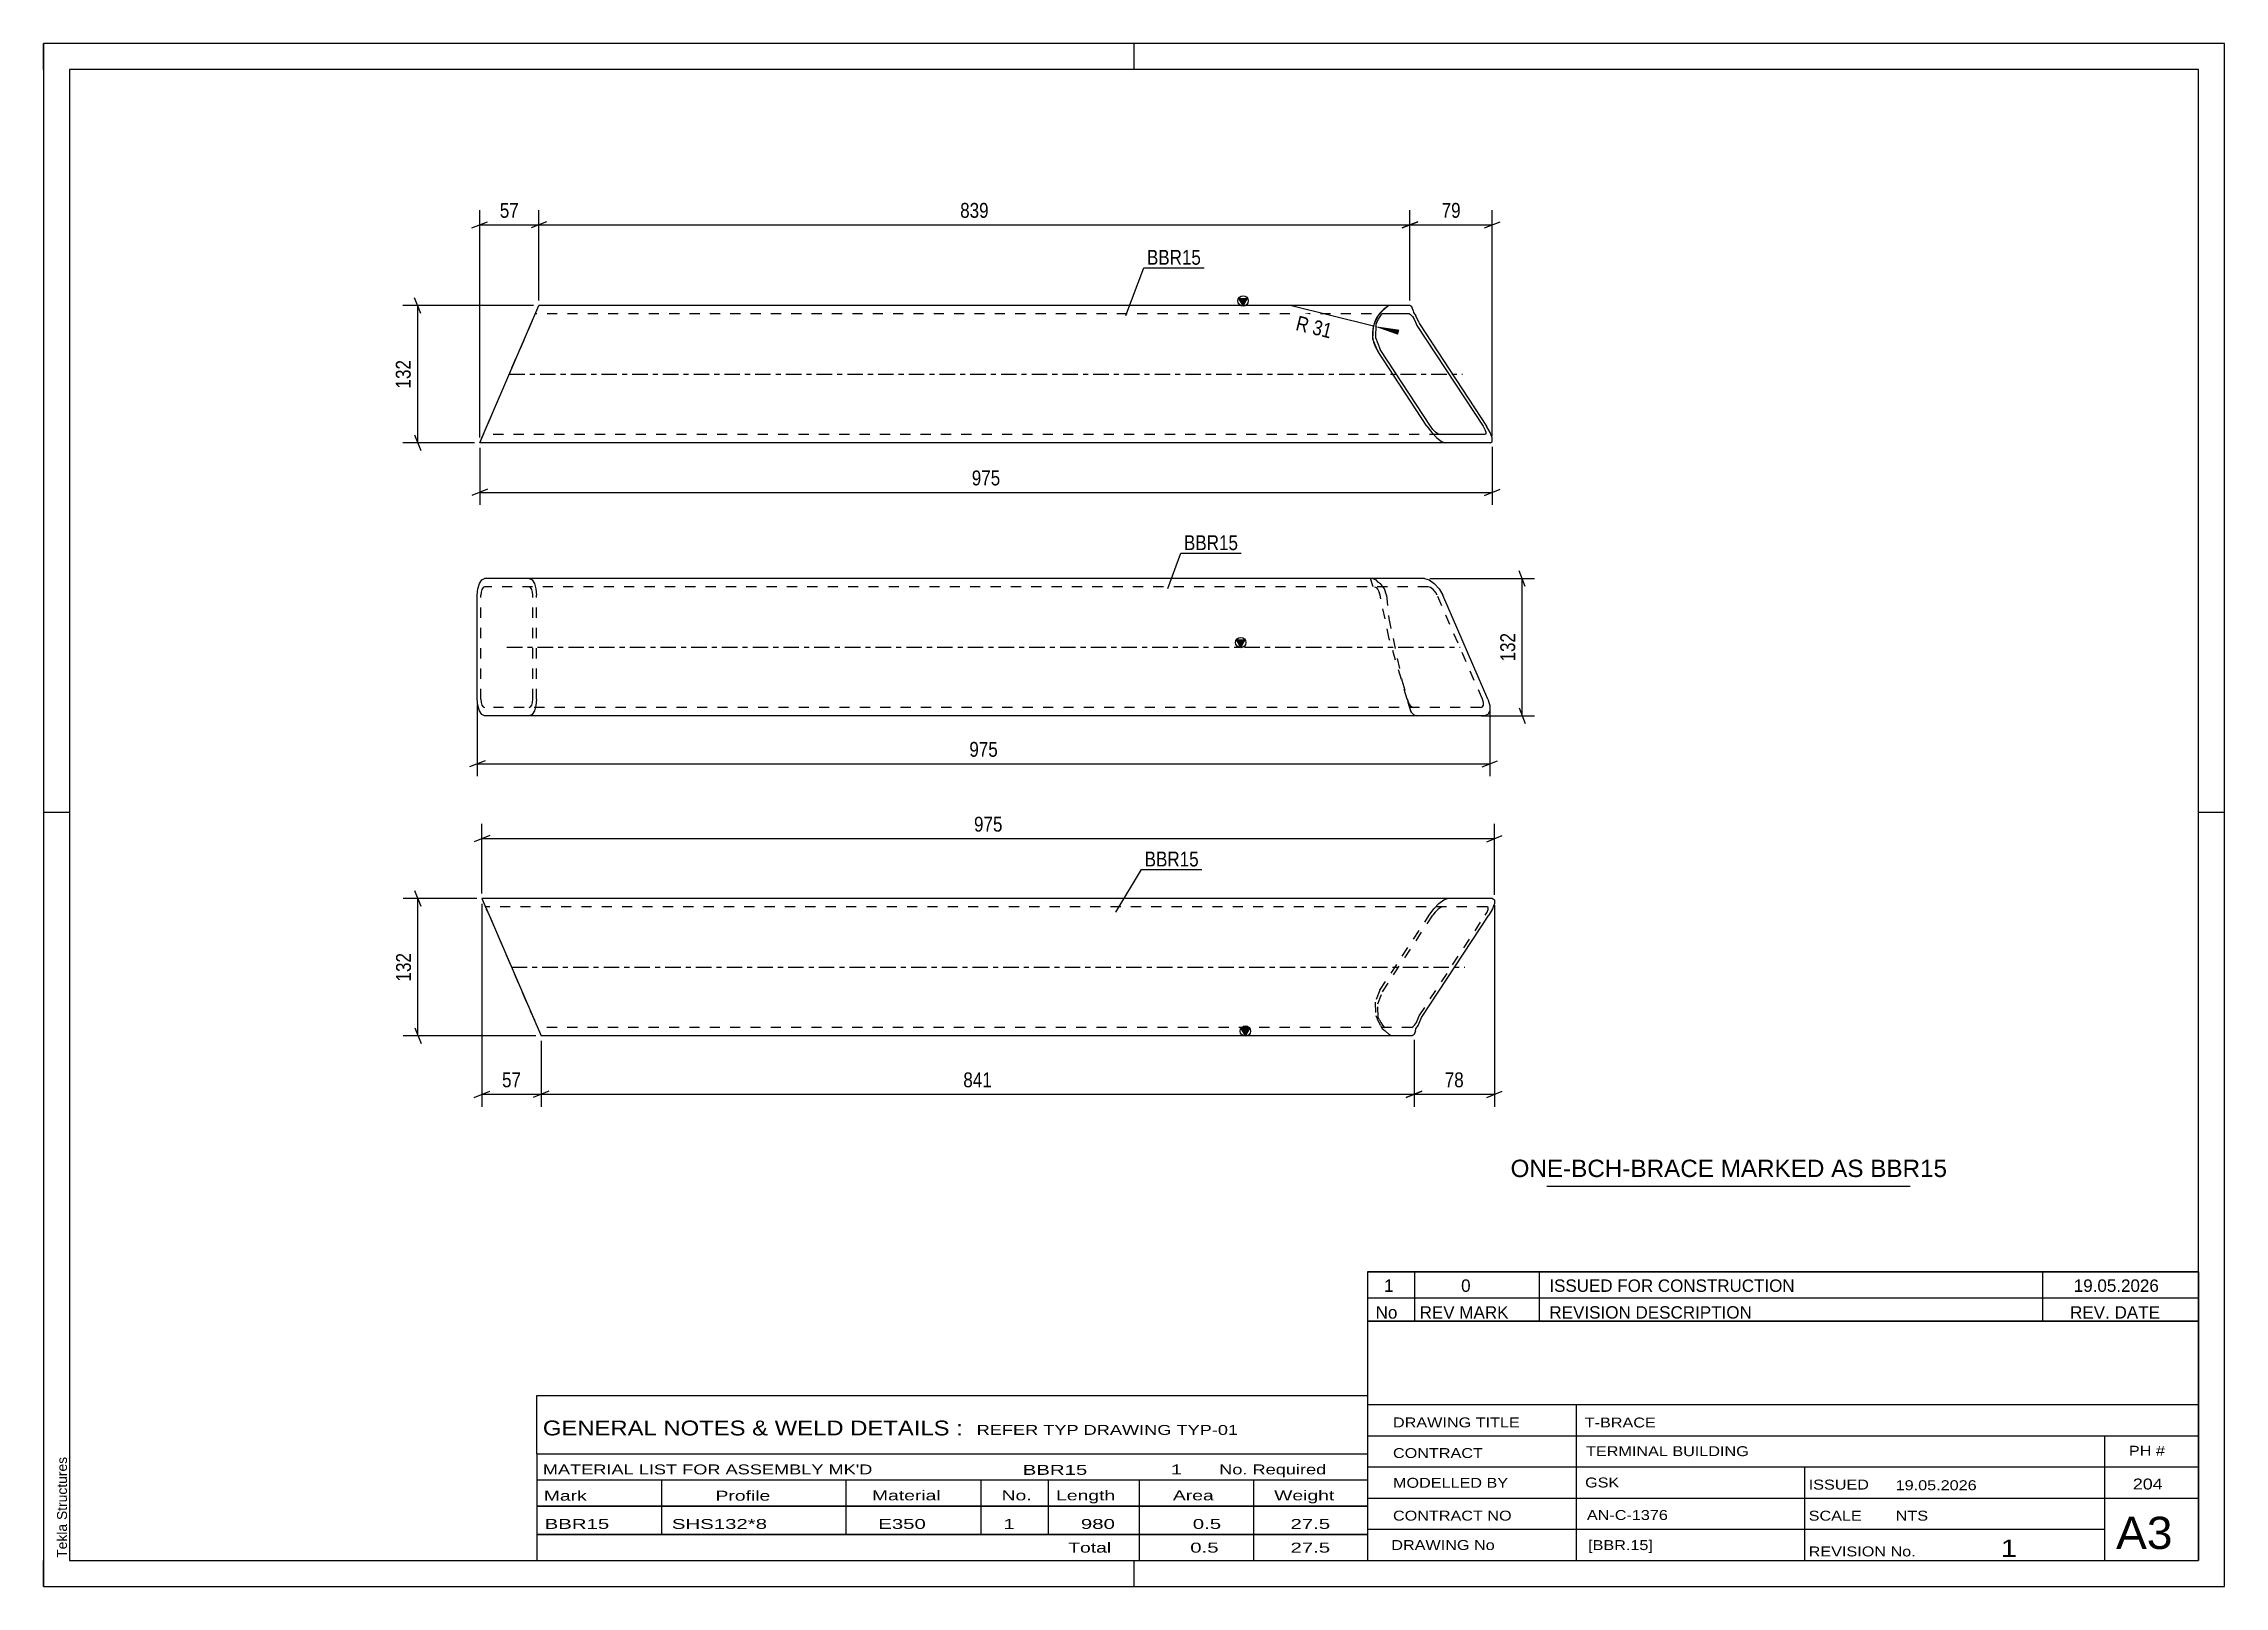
# Model space of a CAD drawing. Header units: millimetres. Extents: x 0 to 420, y 0 to 297.
import ezdxf

# ---------------------------------------------------------------- set-up
doc = ezdxf.new("R2010")
doc.units = ezdxf.units.MM
doc.linetypes.add('DXK_LINE_DOT2', pattern=[3.9198, 1.9599, -1.9599])
doc.linetypes.add('DXK_LINE_DOT3', pattern=[5.9187, 2.979, -0.9799, 0.9799, -0.9799])
doc.styles.add('Arial', font='ARIAL.TTF', dxfattribs={"height": 0.2})
doc.styles.add('Arial Narrow', font='ARIALN.TTF', dxfattribs={"height": 0.2})

# ---------------------------------------------------------------- blocks, each defined once
blk = doc.blocks.new('Unknown-491737897-1161')
at = {"color": 5, "linetype": 'Continuous'}
for p, q in [((420, 297), (0, 297)), ((0, 297), (0, 0)), ((0, 292), (0, 297)), ((210, 292), (210, 297)), ((420, 0), (420, 297)), ((415, 292), (5, 292)), ((5, 292), (5, 5)), ((415, 5), (415, 292)), ((5, 149), (0, 149)), ((420, 149), (415, 149)), ((0, 0), (0, 5)), ((5, 5), (415, 5)), ((210, 0), (210, 5)), ((0, 0), (420, 0))]:
    blk.add_line(p, q, dxfattribs=at)
at = {"color": 174, "linetype": 'Continuous', "style": 'Arial'}
blk.add_text('Tekla Structures', height=1.9102, rotation=90, dxfattribs=at).set_placement((4.5, 5.5))
blk = doc.blocks.new('Unknown-491737897-3892')
at = {"color": 7, "linetype": 'Continuous'}
for p, q in [((255, 51.05), (255, 5)), ((255, 51.05), (415, 51.05)), ((415, 51), (415, 5)), ((255, 35), (415, 35)), ((295.14, 35), (295.14, 5)), ((255, 29), (415, 29)), ((397, 5.05), (397, 28.9)), ((255, 23), (415, 23)), ((339.14, 23), (339.14, 5)), ((255, 17), (415, 17)), ((255, 11), (397, 11)), ((255, 5), (415, 5))]:
    blk.add_line(p, q, dxfattribs=at)
at = {"color": 7, "style": 'Arial Narrow'}
for s, height, width, p in [('DRAWING TITLE', 1.9089, 1.425378, (259.88, 30.61)), ('T-BRACE', 1.909, 1.425378, (296.81, 30.59)), ('CONTRACT', 1.909, 1.425378, (259.88, 24.71)), ('TERMINAL BUILDING', 1.9089, 1.425378, (297.06, 25.07)), ('MODELLED BY', 1.9089, 1.425378, (259.88, 18.98)), ('GSK', 1.909, 1.425378, (296.88, 19.04)), ('ISSUED', 1.909, 1.425378, (339.94, 18.64)), ('19.05.2026', 1.909, 1.425378, (356.69, 18.52)), ('CONTRACT NO', 1.9089, 1.425378, (259.88, 12.66)), ('AN-C-1376', 1.909, 1.425378, (297.23, 12.78)), ('SCALE', 1.909, 1.425378, (339.94, 12.65)), ('A3', 6.204, 1.25, (399.14, 7.2)), ('DRAWING No', 1.909, 1.425378, (259.56, 7)), ('[BBR.15]', 1.909, 1.425378, (297.46, 6.99)), ('1', 3.34, 1.5, (376.91, 5.68)), ('REVISION No.', 1.9089, 1.425378, (339.94, 5.77))]:
    blk.add_text(s, height=height, dxfattribs=dict(at, width=width)).set_placement(p)
at = {"color": 7, "linetype": 'Continuous', "style": 'Arial Narrow'}
for s, height, width, p in [('PH #', 1.909, 1.43, (401.6, 25.15)), ('204', 2.1, 1.43, (402.37, 18.65)), ('NTS', 1.909, 1.425378, (356.7, 12.65))]:
    blk.add_text(s, height=height, dxfattribs=dict(at, width=width)).set_placement(p)
blk = doc.blocks.new('Unknown-491737897-3893')
at = {"color": 7, "linetype": 'Continuous'}
for p, q in [((95, 36.75), (255, 36.75)), ((95, 25.5), (95, 36.75)), ((255, 36.75), (255, 25.5)), ((95, 25.5), (255, 25.5)), ((95, 25.5), (95, 20.5)), ((255, 25.5), (255, 20.5)), ((95, 20.5), (255, 20.5)), ((95, 20.5), (95, 15.5)), ((119, 20.5), (119, 15.5)), ((154.5, 20.5), (154.5, 15.5)), ((180.5, 20.5), (180.5, 15.5)), ((193.5, 20.5), (193.5, 15.5)), ((211, 20.5), (211, 15.5)), ((233, 20.5), (233, 15.5)), ((255, 20.5), (255, 15.5)), ((95, 15.5), (255, 15.5)), ((95, 15.45), (95, 10.05)), ((95, 15.45), (255, 15.45)), ((119, 15.5), (119, 10)), ((154.5, 15.5), (154.5, 10)), ((180.5, 15.5), (180.5, 10)), ((193.5, 15.5), (193.5, 10)), ((211, 15.5), (211, 10)), ((233, 15.5), (233, 10)), ((255, 15.45), (255, 10.05)), ((95, 10.05), (255, 10.05)), ((95, 10), (255, 10)), ((95, 10), (95, 5)), ((211, 10), (211, 5)), ((233, 10), (233, 5)), ((255, 10), (255, 5)), ((95, 5), (255, 5))]:
    blk.add_line(p, q, dxfattribs=at)
at = {"color": 7, "style": 'Arial Narrow'}
for s, height, width, p in [('GENERAL NOTES & WELD DETAILS :', 2.8633, 1.4, (96.15, 29.06)), ('REFER TYP DRAWING TYP-01', 1.9089, 1.6, (179.7, 29.16)), ("MATERIAL LIST FOR ASSEMBLY MK'D", 1.9089, 1.6, (96.15, 21.56)), ('BBR15', 1.909, 1.794707, (188.57, 21.47)), ('1', 1.91, 1.794707, (217.08, 21.56)), ('No. Required', 1.9089, 1.6, (226.41, 21.56)), ('Mark', 1.909, 1.7, (96.34, 16.5)), ('Profile', 1.909, 1.7, (129.41, 16.5)), ('Material', 1.909, 1.7, (159.54, 16.56)), ('No.', 1.909, 1.7, (184.5, 16.56)), ('Length', 1.909, 1.7, (195, 16.56)), ('Area', 1.909, 1.7, (217.5, 16.56)), ('Weight', 1.909, 1.7, (237, 16.56))]:
    blk.add_text(s, height=height, dxfattribs=dict(at, width=width)).set_placement(p)
at = {"color": 7, "linetype": 'Continuous', "style": 'Arial Narrow'}
for s, height, width, p in [('BBR15', 1.909, 1.794707, (96.5, 11.06)), ('SHS132*8', 1.909, 1.794707, (121, 11.06)), ('E350', 1.909, 1.794707, (160.74, 11.06)), ('1', 1.91, 1.794707, (184.86, 11.06)), ('980', 1.909, 1.794707, (199.77, 11.06)), ('0.5', 1.909, 1.794707, (221.32, 11.06)), ('27.5', 1.909, 1.794707, (240.14, 11.06)), ('Total', 1.909, 1.7, (197.33, 6.5)), ('0.5', 1.909, 1.794707, (220.83, 6.5)), ('27.5', 1.909, 1.794707, (240.14, 6.5))]:
    blk.add_text(s, height=height, dxfattribs=dict(at, width=width)).set_placement(p)
blk = doc.blocks.new('Unknown-491737897-3894')
at = {"color": 7, "linetype": 'Continuous'}
for p, q in [((255, 60.55), (415, 60.55)), ((415, 60.55), (255, 60.55)), ((255, 60.55), (255, 55.55)), ((264, 60.55), (264, 55.55)), ((288, 60.55), (288, 55.55)), ((385, 60.55), (385, 55.55)), ((415, 60.55), (415, 55.55)), ((255, 55.55), (415, 55.55)), ((255, 55.55), (255, 51.05)), ((255, 55.55), (415, 55.55)), ((264, 55.55), (264, 51.05)), ((288, 55.55), (288, 51.05)), ((385, 55.55), (385, 51.05)), ((415, 55.55), (415, 51.05)), ((415, 51.05), (255, 51.05))]:
    blk.add_line(p, q, dxfattribs=at)
at = {"color": 7, "linetype": 'Continuous', "style": 'Arial Narrow'}
for s, height, width, p in [('1', 2.39, 1.196471, (258.16, 56.7)), ('0', 2.39, 1.196471, (273, 56.7)), ('ISSUED FOR CONSTRUCTION', 2.3861, 1.196471, (290, 56.7)), ('19.05.2026', 2.386, 1.196471, (391, 56.7)), ('No', 2.386, 1.2, (256.54, 51.55)), ('REV MARK', 2.386, 1.2, (265, 51.55)), ('REVISION DESCRIPTION', 2.3861, 1.2, (290, 51.55)), ('REV. DATE', 2.386, 1.2, (390.28, 51.55))]:
    blk.add_text(s, height=height, dxfattribs=dict(at, width=width)).set_placement(p)
blk = doc.blocks.new('Unknown-491737897-3895')
at = {"color": 7, "linetype": 'Continuous'}
blk.add_line((289.5, 77.05), (359.5, 77.05), dxfattribs=at)
at = {"color": 7, "style": 'Arial'}
blk.add_text('ONE-BCH-BRACE MARKED AS BBR15', height=3.3428, dxfattribs=at).set_placement((282.52, 78.8))
blk = doc.blocks.new('Part-491737897-1532 - 1526')
at = {"linetype": 'Continuous'}
blk.add_hatch(color=2, dxfattribs=at).paths.add_polyline_path([(231.45, 106), (230.65, 107.4), (232.25, 107.4)])
at = {"color": 2, "linetype": 'Continuous'}
for p, q in [((279.06, 132.4), (84.42, 132.4)), ((84.42, 132.4), (85.8, 129.2)), ((279.05, 130.42), (278.35, 129.2)), ((279.43, 131.46), (279.05, 130.42)), ((279.06, 132.4), (279.43, 132.15)), ((279.43, 132.15), (279.43, 131.46)), ((85.8, 129.2), (95.81, 106)), ((265.4, 109.51), (278.35, 129.2)), ((265.27, 109.2), (265.4, 109.51)), ((263.58, 106), (95.81, 106)), ((231.45, 106), (230.65, 107.4)), ((230.65, 107.4), (232.25, 107.4)), ((232.25, 107.4), (231.45, 106)), ((263.93, 106.24), (263.58, 106)), ((264.21, 106.93), (263.93, 106.24)), ((264.21, 106.93), (264.27, 107.31)), ((264.27, 107.31), (264.7, 107.97)), ((264.7, 107.97), (265.27, 109.2))]:
    blk.add_line(p, q, dxfattribs=at)
at = {"color": 7, "linetype": 'DXK_LINE_DOT2'}
for p, q in [((84.42, 132.4), (95.81, 106)), ((85.11, 130.8), (85.11, 130.8)), ((278.01, 130.8), (85.11, 130.8)), ((85.17, 130.67), (85.11, 130.8)), ((85.28, 130.42), (85.17, 130.67)), ((85.32, 130.33), (85.28, 130.42)), ((85.54, 129.81), (85.32, 130.33)), ((266.85, 129.2), (267.76, 130.42)), ((267.76, 130.42), (268.74, 131.46)), ((268.49, 130.33), (268, 129.81)), ((268.49, 130.33), (268.61, 130.42)), ((268.61, 130.42), (268.95, 130.67)), ((268.74, 131.46), (269.65, 132.15)), ((268.95, 130.67), (269.29, 130.8)), ((269.65, 132.15), (270.35, 132.4)), ((278, 129.81), (278.19, 130.33)), ((278.19, 130.67), (278.01, 130.8)), ((278.19, 130.33), (278.19, 130.67)), ((257.37, 114.79), (266.85, 129.2)), ((257.85, 114.47), (267.54, 129.2)), ((264.91, 109.83), (277.65, 129.2)), ((268, 129.81), (267.54, 129.2)), ((277.65, 129.2), (278, 129.81)), ((257.37, 114.79), (256.45, 112.45)), ((256.94, 112.13), (257.85, 114.47)), ((256.45, 112.45), (256.55, 109.91)), ((256.55, 109.91), (256.87, 109.2)), ((257.03, 109.59), (256.94, 112.13)), ((257.21, 109.2), (257.03, 109.59)), ((264.66, 109.2), (264.91, 109.83)), ((263.52, 107.6), (95.12, 107.6)), ((257.48, 107.97), (256.87, 109.2)), ((257.21, 109.2), (257.52, 108.58)), ((257.48, 107.97), (257.82, 107.41)), ((257.52, 108.58), (257.83, 108.06)), ((257.82, 107.41), (258.35, 106.93)), ((257.83, 108.06), (258.1, 107.72)), ((258.1, 107.72), (258.28, 107.6)), ((259.17, 106.24), (258.35, 106.93)), ((259.54, 106), (259.17, 106.24)), ((263.52, 107.6), (263.69, 107.72)), ((263.69, 107.72), (264.04, 108.06)), ((264.04, 108.06), (264.38, 108.58)), ((264.38, 108.58), (264.66, 109.2))]:
    blk.add_line(p, q, dxfattribs=at)
at = {"color": 7, "linetype": 'DXK_LINE_DOT3'}
blk.add_line((90.12, 119.2), (273.72, 119.2), dxfattribs=at)
at = {"color": 2, "linetype": 'Continuous'}
blk.add_circle((231.45, 106.9), 1, dxfattribs=at)
blk = doc.blocks.new('Part-491737897-1708 - 1702')
at = {"linetype": 'Continuous'}
blk.add_hatch(color=2, dxfattribs=at).paths.add_polyline_path([(230.55, 180.8), (229.75, 182.2), (231.35, 182.2)])
at = {"color": 2, "linetype": 'Continuous'}
for p, q in [((83.93, 193.06), (84.38, 193.75)), ((84.38, 193.75), (84.9, 194)), ((265.95, 194), (84.9, 194)), ((265.95, 194), (266.86, 193.75)), ((266.86, 193.75), (267.84, 193.06)), ((83.52, 190.8), (83.63, 192.02)), ((83.52, 170.8), (83.52, 190.8)), ((83.63, 192.02), (83.93, 193.06)), ((267.84, 193.06), (268.75, 192.02)), ((268.75, 192.02), (269.45, 190.8)), ((278.16, 170.8), (269.45, 190.8)), ((230.55, 180.8), (229.75, 182.2)), ((229.75, 182.2), (231.35, 182.2)), ((231.35, 182.2), (230.55, 180.8)), ((83.63, 169.57), (83.52, 170.8)), ((83.93, 168.54), (83.63, 169.57)), ((84.38, 167.84), (83.93, 168.54)), ((278.53, 168.54), (278.15, 167.84)), ((278.16, 170.8), (278.53, 169.57)), ((278.53, 169.57), (278.53, 168.54)), ((84.9, 167.6), (84.38, 167.84)), ((277.45, 167.6), (84.9, 167.6)), ((278.15, 167.84), (277.45, 167.6))]:
    blk.add_line(p, q, dxfattribs=at)
at = {"color": 7, "linetype": 'DXK_LINE_DOT2'}
for p, q in [((93.53, 194), (94.06, 193.75)), ((94.06, 193.75), (94.51, 193.06)), ((256.04, 192.4), (255.56, 194)), ((255.97, 194), (256.58, 193.75)), ((256.58, 193.75), (256.92, 193.38)), ((256.92, 193.38), (257.45, 193.06)), ((84.27, 191.41), (84.21, 190.8)), ((84.21, 170.8), (84.21, 190.8)), ((84.42, 191.93), (84.27, 191.41)), ((84.64, 192.28), (84.42, 191.93)), ((84.9, 192.4), (84.64, 192.28)), ((266.64, 192.4), (84.9, 192.4)), ((93.79, 192.28), (93.53, 192.4)), ((94.02, 191.93), (93.79, 192.28)), ((94.17, 191.41), (94.02, 191.93)), ((94.22, 190.8), (94.17, 191.41)), ((94.22, 170.8), (94.22, 190.8)), ((94.51, 193.06), (94.8, 192.02)), ((94.8, 192.02), (94.91, 190.8)), ((94.91, 170.8), (94.91, 190.8)), ((256.31, 192.4), (256.62, 192.28)), ((256.62, 192.28), (256.93, 191.93)), ((256.93, 191.93), (257.2, 191.41)), ((257.39, 190.8), (257.2, 191.41)), ((259.16, 182.44), (257.39, 190.8)), ((258.27, 192.02), (257.45, 193.06)), ((258.64, 190.8), (258.27, 192.02)), ((258.64, 190.8), (259.07, 186.3)), ((267.1, 192.28), (266.64, 192.4)), ((267.59, 191.93), (267.1, 192.28)), ((268.05, 191.41), (267.59, 191.93)), ((268.39, 190.8), (268.05, 191.41)), ((277.11, 170.8), (268.39, 190.8)), ((259.07, 186.3), (261.6, 174.44)), ((262.62, 170.8), (259.16, 182.44)), ((261.6, 174.44), (262.68, 170.8)), ((84.21, 170.8), (84.27, 170.19)), ((84.27, 170.19), (84.42, 169.67)), ((84.42, 169.67), (84.64, 169.32)), ((84.64, 169.32), (84.9, 169.2)), ((276.75, 169.2), (84.9, 169.2)), ((93.53, 169.2), (93.79, 169.32)), ((93.79, 169.32), (94.02, 169.67)), ((94.02, 169.67), (94.17, 170.19)), ((94.51, 168.54), (94.06, 167.84)), ((94.17, 170.19), (94.22, 170.8)), ((94.8, 169.57), (94.51, 168.54)), ((94.91, 170.8), (94.8, 169.57)), ((262.62, 170.8), (262.8, 170.19)), ((263.03, 169.57), (262.68, 170.8)), ((263.38, 168.28), (262.8, 170.19)), ((262.8, 170.19), (263.14, 169.67)), ((263.31, 168.54), (263.03, 169.57)), ((263.14, 169.67), (263.48, 169.32)), ((263.31, 168.54), (263.38, 168.28)), ((263.38, 168.28), (263.8, 167.84)), ((263.48, 169.32), (263.76, 169.2)), ((276.75, 169.2), (277.1, 169.32)), ((277.1, 169.32), (277.29, 169.67)), ((277.29, 170.19), (277.11, 170.8)), ((277.29, 169.67), (277.29, 170.19)), ((94.06, 167.84), (93.53, 167.6)), ((263.8, 167.84), (264.38, 167.6))]:
    blk.add_line(p, q, dxfattribs=at)
at = {"color": 7, "linetype": 'DXK_LINE_DOT3'}
blk.add_line((89.22, 180.8), (272.82, 180.8), dxfattribs=at)
at = {"color": 2, "linetype": 'Continuous'}
blk.add_circle((230.55, 181.7), 1, dxfattribs=at)
blk = doc.blocks.new('Part-491737897-1267 - 1249')
at = {"linetype": 'Continuous'}
blk.add_hatch(color=2, dxfattribs=at).paths.add_polyline_path([(231.01, 246.56), (230.21, 247.96), (231.81, 247.96)])
at = {"color": 2, "linetype": 'Continuous'}
for p, q in [((231.01, 246.56), (230.21, 247.96)), ((230.21, 247.96), (231.81, 247.96)), ((231.81, 247.96), (231.01, 246.56)), ((84.85, 222.13), (95.38, 246.56)), ((263.15, 246.56), (95.38, 246.56)), ((256.44, 243.36), (257.05, 244.58)), ((256.78, 243.36), (257.09, 243.97)), ((257.05, 244.58), (257.39, 245.14)), ((257.09, 243.97), (257.4, 244.49)), ((257.39, 245.14), (257.92, 245.62)), ((257.4, 244.49), (257.67, 244.84)), ((257.85, 244.96), (257.67, 244.84)), ((263.09, 244.96), (257.85, 244.96)), ((258.74, 246.31), (257.92, 245.62)), ((259.11, 246.56), (258.74, 246.31)), ((263.09, 244.96), (263.26, 244.84)), ((263.5, 246.31), (263.15, 246.56)), ((263.26, 244.84), (263.61, 244.49)), ((263.78, 245.62), (263.5, 246.31)), ((263.61, 244.49), (263.95, 243.97)), ((263.78, 245.62), (263.84, 245.24)), ((263.84, 245.24), (264.27, 244.58)), ((263.95, 243.97), (264.23, 243.36)), ((264.84, 243.36), (264.27, 244.58)), ((256.02, 240.1), (256.12, 242.64)), ((256.94, 237.77), (256.02, 240.1)), ((256.12, 242.64), (256.44, 243.36)), ((256.6, 242.96), (256.51, 240.42)), ((256.51, 240.42), (257.42, 238.09)), ((256.78, 243.36), (256.6, 242.96)), ((264.23, 243.36), (264.48, 242.73)), ((264.48, 242.73), (277.22, 223.36)), ((264.84, 243.36), (264.97, 243.05)), ((264.97, 243.05), (277.92, 223.36)), ((266.42, 223.36), (256.94, 237.77)), ((267.11, 223.36), (257.42, 238.09)), ((266.42, 223.36), (267.33, 222.13)), ((267.57, 222.74), (267.11, 223.36)), ((268.06, 222.23), (267.57, 222.74)), ((277.22, 223.36), (277.57, 222.74)), ((277.57, 222.74), (277.76, 222.23)), ((278.62, 222.13), (277.92, 223.36)), ((83.99, 220.16), (84.4, 221.09)), ((278.63, 220.16), (83.99, 220.16)), ((84.4, 221.09), (84.85, 222.13)), ((267.33, 222.13), (268.31, 221.09)), ((268.52, 221.88), (268.06, 222.23)), ((268.31, 221.09), (269.22, 220.4)), ((268.86, 221.76), (268.52, 221.88)), ((277.58, 221.76), (268.86, 221.76)), ((269.22, 220.4), (269.92, 220.16)), ((277.76, 221.88), (277.58, 221.76)), ((277.76, 222.23), (277.76, 221.88)), ((279, 221.09), (278.62, 222.13)), ((278.63, 220.16), (279, 220.4)), ((279, 220.4), (279, 221.09))]:
    blk.add_line(p, q, dxfattribs=at)
at = {"color": 7, "linetype": 'DXK_LINE_DOT2'}
for p, q in [((83.99, 220.16), (95.38, 246.56)), ((259.63, 244.96), (94.69, 244.96)), ((95.38, 246.56), (95.38, 246.56)), ((84.68, 221.76), (84.68, 221.76)), ((268.86, 221.76), (84.68, 221.76))]:
    blk.add_line(p, q, dxfattribs=at)
at = {"color": 7, "linetype": 'DXK_LINE_DOT3'}
blk.add_line((89.69, 233.36), (273.29, 233.36), dxfattribs=at)
at = {"color": 2, "linetype": 'Continuous'}
blk.add_circle((231.01, 247.46), 1, dxfattribs=at)
blk = doc.blocks.new('StraightDimension-491737897-3375 - 1526')
at = {"color": 7, "linetype": 'Continuous'}
for p, q in [((84.42, 131.4), (84.42, 92.33)), ((95.81, 105), (95.81, 92.33)), ((82.92, 94.13), (85.92, 95.33)), ((84.42, 94.73), (95.81, 94.73)), ((97.31, 95.33), (94.31, 94.13))]:
    blk.add_line(p, q, dxfattribs=at)
at = {"color": 0}
blk.add_wipeout([(92.54, 95.48), (92.54, 99.68), (87.69, 99.68), (87.69, 95.48)], dxfattribs=at)
at = {"color": 3, "style": 'Arial Narrow'}
blk.add_text('57', height=2.863, dxfattribs=at).set_placement((88.29, 96.08))
blk = doc.blocks.new('StraightDimension-491737897-3194 - 1526')
at = {"color": 7, "linetype": 'Continuous'}
for p, q in [((85.92, 144.55), (82.92, 143.35)), ((84.42, 133.4), (84.42, 146.8)), ((84.42, 143.95), (279.43, 143.95)), ((277.93, 143.35), (280.93, 144.55)), ((279.43, 133.15), (279.43, 146.8))]:
    blk.add_line(p, q, dxfattribs=at)
at = {"color": 0}
blk.add_wipeout([(185.27, 144.7), (185.27, 148.9), (178.59, 148.9), (178.59, 144.7)], dxfattribs=at)
at = {"color": 3, "style": 'Arial Narrow'}
blk.add_text('975', height=2.863, dxfattribs=at).set_placement((179.19, 145.3))
blk = doc.blocks.new('StraightDimension-491737897-2536 - 1526')
at = {"color": 7, "linetype": 'Continuous'}
for p, q in [((83.42, 132.4), (69.24, 132.4)), ((72.69, 130.9), (71.49, 133.9)), ((72.09, 106), (72.09, 132.4)), ((94.81, 106), (69.24, 106)), ((71.49, 107.5), (72.69, 104.5))]:
    blk.add_line(p, q, dxfattribs=at)
at = {"color": 0}
blk.add_wipeout([(71.34, 122.54), (67.14, 122.54), (67.14, 115.85), (71.34, 115.85)], dxfattribs=at)
at = {"color": 3, "style": 'Arial Narrow'}
blk.add_text('132', height=2.863, rotation=90.0002, dxfattribs=at).set_placement((70.74, 116.45))
blk = doc.blocks.new('StraightDimension-491737897-3373 - 1526')
at = {"color": 7, "linetype": 'Continuous'}
for p, q in [((279.43, 131.15), (279.43, 92.33)), ((263.93, 105.24), (263.93, 92.33)), ((265.43, 95.33), (262.43, 94.13)), ((263.93, 94.73), (279.43, 94.73)), ((277.93, 94.13), (280.93, 95.33))]:
    blk.add_line(p, q, dxfattribs=at)
at = {"color": 0}
blk.add_wipeout([(274.11, 95.48), (274.11, 99.68), (269.25, 99.68), (269.25, 95.48)], dxfattribs=at)
at = {"color": 3, "style": 'Arial Narrow'}
blk.add_text('78', height=2.863, dxfattribs=at).set_placement((269.85, 96.08))
blk = doc.blocks.new('StraightDimension-491737897-3374 - 1526')
at = {"color": 7, "linetype": 'Continuous'}
for p, q in [((263.93, 105.24), (263.93, 92.33)), ((95.81, 105), (95.81, 92.33)), ((97.31, 95.33), (94.31, 94.13)), ((95.81, 94.73), (263.93, 94.73)), ((262.43, 94.13), (265.43, 95.33))]:
    blk.add_line(p, q, dxfattribs=at)
at = {"color": 0}
blk.add_wipeout([(183.21, 95.48), (183.21, 99.68), (176.53, 99.68), (176.53, 95.48)], dxfattribs=at)
at = {"color": 3, "style": 'Arial Narrow'}
blk.add_text('841', height=2.863, dxfattribs=at).set_placement((177.13, 96.08))
blk = doc.blocks.new('StraightDimension-491737897-1710 - 1702')
at = {"color": 7, "linetype": 'Continuous'}
for p, q in [((83.52, 169.8), (83.52, 155.96)), ((278.53, 168.57), (278.53, 155.96)), ((85.02, 158.96), (82.02, 157.76)), ((83.52, 158.36), (278.53, 158.36)), ((277.03, 157.76), (280.03, 158.96))]:
    blk.add_line(p, q, dxfattribs=at)
at = {"color": 0}
blk.add_wipeout([(184.37, 159.11), (184.37, 163.31), (177.69, 163.31), (177.69, 159.11)], dxfattribs=at)
at = {"color": 3, "style": 'Arial Narrow'}
blk.add_text('975', height=2.863, dxfattribs=at).set_placement((178.29, 159.71))
blk = doc.blocks.new('StraightDimension-491737897-1721 - 1702')
at = {"color": 7, "linetype": 'Continuous'}
for p, q in [((266.95, 194), (287.16, 194)), ((285.36, 192.5), (284.16, 195.5)), ((284.76, 167.6), (284.76, 194)), ((284.16, 169.1), (285.36, 166.1)), ((276.9, 167.6), (287.16, 167.6))]:
    blk.add_line(p, q, dxfattribs=at)
at = {"color": 0}
blk.add_wipeout([(284.01, 184.14), (279.81, 184.14), (279.81, 177.46), (284.01, 177.46)], dxfattribs=at)
at = {"color": 3, "style": 'Arial Narrow'}
blk.add_text('132', height=2.863, rotation=90.0002, dxfattribs=at).set_placement((283.41, 178.06))
blk = doc.blocks.new('StraightDimension-491737897-1508 - 1249')
at = {"color": 7, "linetype": 'Continuous'}
for p, q in [((83.99, 219.16), (83.99, 208.21)), ((279, 219.4), (279, 208.21)), ((85.49, 211.21), (82.49, 210.01)), ((83.99, 210.61), (279, 210.61)), ((277.5, 210.01), (280.5, 211.21))]:
    blk.add_line(p, q, dxfattribs=at)
at = {"color": 0}
blk.add_wipeout([(184.84, 211.36), (184.84, 215.56), (178.16, 215.56), (178.16, 211.36)], dxfattribs=at)
at = {"color": 3, "style": 'Arial Narrow'}
blk.add_text('975', height=2.863, dxfattribs=at).set_placement((178.76, 211.96))
blk = doc.blocks.new('StraightDimension-491737897-3019 - 1249')
at = {"color": 7, "linetype": 'Continuous'}
for p, q in [((83.99, 221.16), (83.99, 264.97)), ((95.38, 247.56), (95.38, 264.97)), ((82.49, 261.52), (85.49, 262.72)), ((83.99, 262.12), (95.38, 262.12)), ((96.88, 262.72), (93.88, 261.52))]:
    blk.add_line(p, q, dxfattribs=at)
at = {"color": 0}
blk.add_wipeout([(92.11, 262.87), (92.11, 267.07), (87.26, 267.07), (87.26, 262.87)], dxfattribs=at)
at = {"color": 3, "style": 'Arial Narrow'}
blk.add_text('57', height=2.863, dxfattribs=at).set_placement((87.86, 263.47))
blk = doc.blocks.new('StraightDimension-491737897-2333 - 1249')
at = {"color": 7, "linetype": 'Continuous'}
for p, q in [((72.64, 245.06), (71.44, 248.06)), ((94.38, 246.56), (69.19, 246.56)), ((72.04, 220.16), (72.04, 246.56)), ((82.99, 220.16), (69.19, 220.16)), ((71.44, 221.66), (72.64, 218.66))]:
    blk.add_line(p, q, dxfattribs=at)
at = {"color": 0}
blk.add_wipeout([(71.29, 236.7), (67.09, 236.7), (67.09, 230.01), (71.29, 230.01)], dxfattribs=at)
at = {"color": 3, "style": 'Arial Narrow'}
blk.add_text('132', height=2.863, rotation=90.0002, dxfattribs=at).set_placement((70.69, 230.61))
blk = doc.blocks.new('StraightDimension-491737897-3017 - 1249')
at = {"color": 7, "linetype": 'Continuous'}
for p, q in [((263.15, 247.56), (263.15, 264.97)), ((279, 221.4), (279, 264.97)), ((264.65, 262.72), (261.65, 261.52)), ((263.15, 262.12), (279, 262.12)), ((277.5, 261.52), (280.5, 262.72))]:
    blk.add_line(p, q, dxfattribs=at)
at = {"color": 0}
blk.add_wipeout([(273.5, 262.87), (273.5, 267.07), (268.65, 267.07), (268.65, 262.87)], dxfattribs=at)
at = {"color": 3, "style": 'Arial Narrow'}
blk.add_text('79', height=2.863, dxfattribs=at).set_placement((269.25, 263.47))
blk = doc.blocks.new('StraightDimension-491737897-3018 - 1249')
at = {"color": 7, "linetype": 'Continuous'}
for p, q in [((95.38, 247.56), (95.38, 264.97)), ((263.15, 247.56), (263.15, 264.97)), ((96.88, 262.72), (93.88, 261.52)), ((95.38, 262.12), (263.15, 262.12)), ((261.65, 261.52), (264.65, 262.72))]:
    blk.add_line(p, q, dxfattribs=at)
at = {"color": 0}
blk.add_wipeout([(182.6, 262.87), (182.6, 267.07), (175.92, 267.07), (175.92, 262.87)], dxfattribs=at)
at = {"color": 3, "style": 'Arial Narrow'}
blk.add_text('839', height=2.863, dxfattribs=at).set_placement((176.52, 263.47))
blk = doc.blocks.new('RadiusDimension-491737897-3449 - 1249')
at = {"linetype": 'Continuous'}
blk.add_hatch(color=7, dxfattribs=at).paths.add_polyline_path([(260.85, 240.95), (256.11, 242.63), (261.09, 241.92)])
at = {"color": 7, "linetype": 'Continuous'}
blk.add_line((256.11, 242.63), (240.05, 246.6), dxfattribs=at)
blk.add_arc((262.13, 241.15), 6.2, 119.193, 213.0703, dxfattribs=at)
at = {"color": 0}
blk.add_wipeout([(248.16, 239.5), (249.17, 243.58), (241.26, 245.53), (240.25, 241.45)], dxfattribs=at)
at = {"color": 3, "style": 'Arial Narrow'}
blk.add_text('R 31', height=2.863, rotation=-13.8656, dxfattribs=at).set_placement((240.98, 241.89))
blk = doc.blocks.new('Mark-491737897-1528 - 1526')
at = {"color": 0}
blk.add_wipeout([(222.47, 138.59), (222.47, 141.59), (212.06, 141.59), (212.06, 138.59)], dxfattribs=at)
blk.add_wipeout([(222.47, 138.59), (222.47, 141.59), (212.06, 141.59), (212.06, 138.59)], dxfattribs=at)
at = {"color": 30, "linetype": 'Continuous'}
for p, q in [((206.49, 129.81), (211.46, 137.99)), ((211.46, 137.99), (223.07, 137.99))]:
    blk.add_line(p, q, dxfattribs=at)
at = {"color": 3, "style": 'Arial Narrow'}
blk.add_text('BBR15', height=2.863, dxfattribs=at).set_placement((212.06, 138.59))
blk = doc.blocks.new('Mark-491737897-1704 - 1702')
at = {"color": 0}
blk.add_wipeout([(230.04, 199.49), (230.04, 202.49), (219.63, 202.49), (219.63, 199.49)], dxfattribs=at)
blk.add_wipeout([(230.04, 199.49), (230.04, 202.49), (219.63, 202.49), (219.63, 199.49)], dxfattribs=at)
at = {"color": 30, "linetype": 'Continuous'}
for p, q in [((216.52, 192.1), (219.03, 198.89)), ((219.03, 198.89), (230.64, 198.89))]:
    blk.add_line(p, q, dxfattribs=at)
at = {"color": 3, "style": 'Arial Narrow'}
blk.add_text('BBR15', height=2.863, dxfattribs=at).set_placement((219.63, 199.49))
blk = doc.blocks.new('Mark-491737897-1262 - 1249')
at = {"color": 0}
blk.add_wipeout([(222.9, 254.43), (222.9, 257.43), (212.49, 257.43), (212.49, 254.43)], dxfattribs=at)
blk.add_wipeout([(222.9, 254.43), (222.9, 257.43), (212.49, 257.43), (212.49, 254.43)], dxfattribs=at)
at = {"color": 30, "linetype": 'Continuous'}
for p, q in [((208.42, 244.68), (211.89, 253.83)), ((211.89, 253.83), (223.5, 253.83))]:
    blk.add_line(p, q, dxfattribs=at)
at = {"color": 3, "style": 'Arial Narrow'}
blk.add_text('BBR15', height=2.863, dxfattribs=at).set_placement((212.49, 254.43))

msp = doc.modelspace()

# ---------------------------------------------------------------- block references
for name in ['Unknown-491737897-1161', 'Part-491737897-1267 - 1249', 'Part-491737897-1708 - 1702', 'Part-491737897-1532 - 1526', 'Unknown-491737897-3895', 'Unknown-491737897-3894', 'Unknown-491737897-3892', 'Unknown-491737897-3893']:
    msp.add_blockref(name, (0, 0))

# ---------------------------------------------------------------- next in the draw order: block references
for name in ['StraightDimension-491737897-1508 - 1249', 'Mark-491737897-1704 - 1702', 'StraightDimension-491737897-1710 - 1702', 'StraightDimension-491737897-3375 - 1526']:
    msp.add_blockref(name, (0, 0))

# ---------------------------------------------------------------- next in the draw order: block references
for name in ['StraightDimension-491737897-3019 - 1249', 'StraightDimension-491737897-3017 - 1249', 'StraightDimension-491737897-1721 - 1702', 'StraightDimension-491737897-3194 - 1526']:
    msp.add_blockref(name, (0, 0))

# ---------------------------------------------------------------- next in the draw order: block references
for name in ['StraightDimension-491737897-2333 - 1249', 'Mark-491737897-1528 - 1526', 'StraightDimension-491737897-2536 - 1526', 'StraightDimension-491737897-3373 - 1526']:
    msp.add_blockref(name, (0, 0))

# ---------------------------------------------------------------- next in the draw order: block references
for name in ['StraightDimension-491737897-3018 - 1249', 'StraightDimension-491737897-3374 - 1526']:
    msp.add_blockref(name, (0, 0))

# ---------------------------------------------------------------- next in the draw order: block references
for name in ['Mark-491737897-1262 - 1249', 'RadiusDimension-491737897-3449 - 1249']:
    msp.add_blockref(name, (0, 0))

doc.saveas('drawing.dxf')
